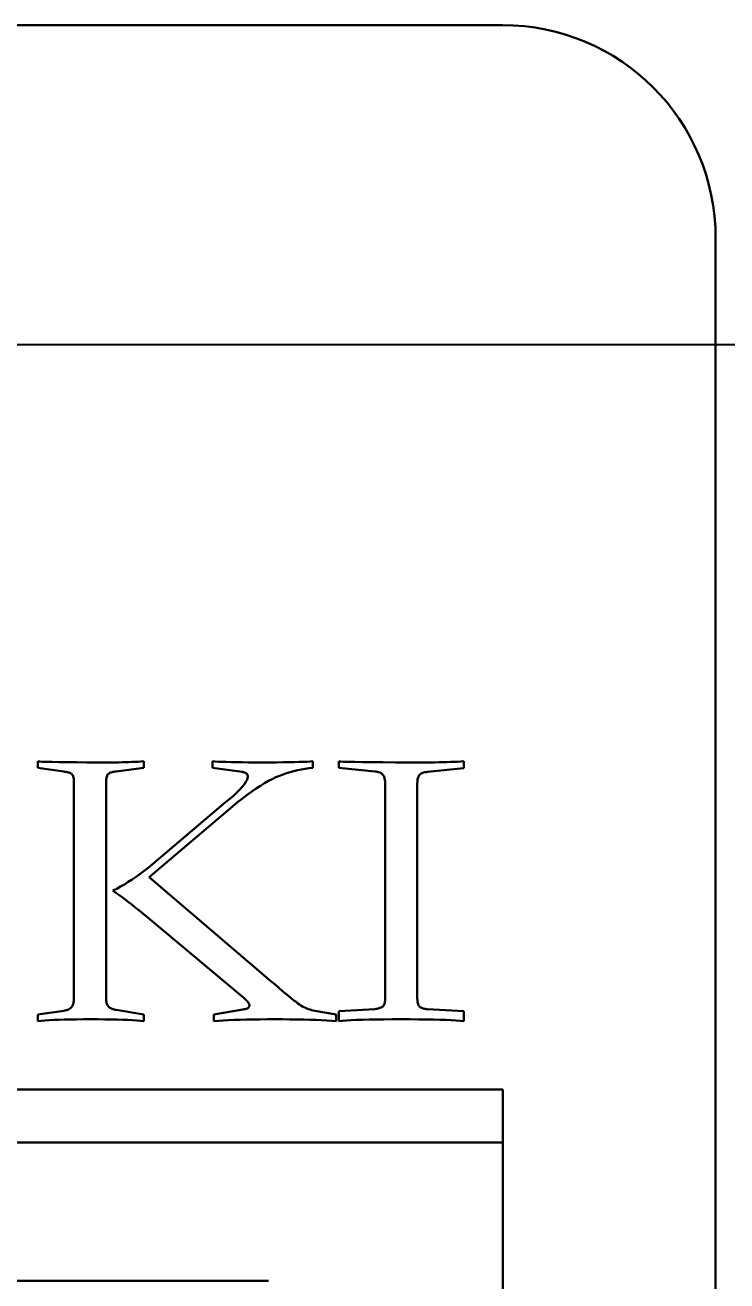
# Model space of a CAD drawing. Header units: millimetres. Extents: x -105 to 105, y -148 to 148.
# Drawn here: x 37.13 to 43.72, y 105.04 to 116.84 of the extents above; entities that cross this region are included whole.
import ezdxf

# ---------------------------------------------------------------- set-up
doc = ezdxf.new("R2010")
doc.units = ezdxf.units.MM
doc.header["$PDSIZE"] = -5
doc.linetypes.add('点画线', pattern=[18, 12, -2, 2, -2])
doc.layers.get('0').update_dxf_attribs({"lineweight": 18})
doc.styles.get("Standard").update_dxf_attribs({"font": 'txt.shx', "height": 3})
doc.dimstyles.get("Standard").update_dxf_attribs({"dimtxt": 0.18, "dimasz": 0.18, "dimexe": 0.18, "dimexo": 0.0625, "dimgap": 0.09, "dimtad": 0, "dimtih": 1, "dimtoh": 1, "dimdec": 4, "dimzin": 0, "dimdsep": 46, "dimtxsty": 'Standard', "dimcen": 0.09, "dimdle": 0.36, "dimadec": 0, "dimazin": 0, "dimtfac": 1, "dimtdec": 4, "dimtofl": 0, "dimtmove": 0, "dimatfit": 3, "dimfxl": 1, "dimtolj": 1, "dimarcsym": 0})

# ---------------------------------------------------------------- blocks, each defined once
blk = doc.blocks.new('*D9')
at = {"color": 0, "lineweight": -2, "transparency": 16777216}
for p, q in [((36.243, 113.838), (53.435, 113.838)), ((52.185, 111.338), (52.185, 87.338)), ((36.243, 84.838), (53.435, 84.838))]:
    blk.add_line(p, q, dxfattribs=at)
at = {"color": 0, "linetype": '点画线', "transparency": 16777216}
for points in [[(51.769, 111.338), (52.602, 111.338), (52.185, 113.838)], [(51.769, 87.338), (52.602, 87.338), (52.185, 84.838)]]:
    blk.add_solid(points, dxfattribs=at)
at = {"layer": 'Defpoints', "color": 0, "linetype": '点画线', "transparency": 16777216}
for p in [(35.618, 113.838), (35.618, 84.838), (52.185, 84.838)]:
    blk.add_point(p, dxfattribs=at)
at = {"color": 0, "linetype": '点画线', "transparency": 16777216, "insert": (50.06, 99.338), "char_height": 3, "attachment_point": 5, "rotation": 90}
blk.add_mtext('\\A1;29', dxfattribs=at)

msp = doc.modelspace()

# ---------------------------------------------------------------- linework, layer by layer
at = {"color": 7, "lineweight": 30, "ltscale": 0.375}
for p, q in [((41.618, 116.838), (26.618, 116.838)), ((41.618, 106.838), (26.618, 106.838)), ((41.618, 106.338), (26.618, 106.338))]:
    msp.add_line(p, q, dxfattribs=at)
at = {"color": 7, "lineweight": 30}
msp.add_line((43.618, 83.838), (43.618, 114.838), dxfattribs=at)
at = {"color": 7, "lineweight": 30, "ltscale": 0.000387292}
msp.add_line((37.252, 109.921), (37.267, 109.919), dxfattribs=at)
at = {"color": 7, "lineweight": 30, "ltscale": 0.001545}
for p, q in [((37.252, 109.859), (37.252, 109.921)), ((38.248, 109.921), (38.248, 109.859)), ((38.893, 109.859), (38.893, 109.921)), ((39.835, 109.921), (39.835, 109.859)), ((40.078, 109.859), (40.078, 109.921)), ((37.252, 107.48), (37.252, 107.542)), ((38.248, 107.542), (38.248, 107.48)), ((38.904, 107.48), (38.904, 107.542)), ((40.055, 107.542), (40.055, 107.48))]:
    msp.add_line(p, q, dxfattribs=at)
at = {"color": 7, "lineweight": 30, "ltscale": 0.006144}
for p, q in [((37.495, 109.825), (37.252, 109.859)), ((37.252, 107.542), (37.495, 107.577))]:
    msp.add_line(p, q, dxfattribs=at)
at = {"color": 7, "lineweight": 30, "ltscale": 0.000688244}
msp.add_line((37.267, 109.919), (37.294, 109.917), dxfattribs=at)
at = {"color": 7, "lineweight": 30, "ltscale": 0.000990454}
msp.add_line((37.294, 109.917), (37.334, 109.915), dxfattribs=at)
at = {"color": 7, "lineweight": 30, "ltscale": 0.001293}
msp.add_line((37.334, 109.915), (37.386, 109.914), dxfattribs=at)
at = {"color": 7, "lineweight": 30, "ltscale": 0.001596}
msp.add_line((37.386, 109.914), (37.45, 109.912), dxfattribs=at)
at = {"color": 7, "lineweight": 30, "ltscale": 0.001899}
msp.add_line((37.45, 109.912), (37.525, 109.911), dxfattribs=at)
at = {"color": 7, "lineweight": 30, "ltscale": 0.002202}
msp.add_line((37.525, 109.911), (37.614, 109.911), dxfattribs=at)
at = {"color": 7, "lineweight": 30, "ltscale": 0.002505}
msp.add_line((37.614, 109.911), (37.714, 109.91), dxfattribs=at)
at = {"color": 7, "lineweight": 30, "ltscale": 0.002808}
msp.add_line((37.714, 109.91), (37.826, 109.91), dxfattribs=at)
at = {"color": 7, "lineweight": 30, "ltscale": 0.003111}
msp.add_line((37.826, 109.91), (37.951, 109.909), dxfattribs=at)
at = {"color": 7, "lineweight": 30, "ltscale": 0.000804332}
msp.add_line((37.951, 109.909), (37.983, 109.91), dxfattribs=at)
at = {"color": 7, "lineweight": 30, "ltscale": 0.00079084}
msp.add_line((37.983, 109.91), (38.014, 109.91), dxfattribs=at)
at = {"color": 7, "lineweight": 30, "ltscale": 0.006526}
msp.add_line((38.248, 109.859), (37.989, 109.825), dxfattribs=at)
at = {"color": 7, "lineweight": 30, "ltscale": 0.000777189}
msp.add_line((38.014, 109.91), (38.045, 109.911), dxfattribs=at)
at = {"color": 7, "lineweight": 30, "ltscale": 0.000763769}
msp.add_line((38.045, 109.911), (38.076, 109.911), dxfattribs=at)
at = {"color": 7, "lineweight": 30, "ltscale": 0.000750799}
msp.add_line((38.076, 109.911), (38.106, 109.912), dxfattribs=at)
at = {"color": 7, "lineweight": 30, "ltscale": 0.000737124}
msp.add_line((38.106, 109.912), (38.135, 109.914), dxfattribs=at)
at = {"color": 7, "lineweight": 30, "ltscale": 0.000724462}
msp.add_line((38.135, 109.914), (38.164, 109.915), dxfattribs=at)
at = {"color": 7, "lineweight": 30, "ltscale": 0.000710628}
msp.add_line((38.164, 109.915), (38.193, 109.917), dxfattribs=at)
at = {"color": 7, "lineweight": 30, "ltscale": 0.000697946}
msp.add_line((38.193, 109.917), (38.221, 109.919), dxfattribs=at)
at = {"color": 7, "lineweight": 30, "ltscale": 0.000684657}
msp.add_line((38.221, 109.919), (38.248, 109.921), dxfattribs=at)
at = {"color": 7, "lineweight": 30, "ltscale": 0.000624217}
msp.add_line((38.893, 109.921), (38.918, 109.919), dxfattribs=at)
at = {"color": 7, "lineweight": 30, "ltscale": 0.007018}
msp.add_line((39.171, 109.821), (38.893, 109.859), dxfattribs=at)
at = {"color": 7, "lineweight": 30, "ltscale": 0.00074704}
for p, q in [((38.918, 109.919), (38.948, 109.917)), ((39.78, 109.917), (39.81, 109.919))]:
    msp.add_line(p, q, dxfattribs=at)
at = {"color": 7, "lineweight": 30, "ltscale": 0.000869847}
for p, q in [((38.948, 109.917), (38.982, 109.915)), ((39.746, 109.915), (39.78, 109.917))]:
    msp.add_line(p, q, dxfattribs=at)
at = {"color": 7, "lineweight": 30, "ltscale": 0.000993126}
msp.add_line((38.982, 109.915), (39.022, 109.914), dxfattribs=at)
at = {"color": 7, "lineweight": 30, "ltscale": 0.001117}
msp.add_line((39.022, 109.914), (39.067, 109.912), dxfattribs=at)
at = {"color": 7, "lineweight": 30, "ltscale": 0.00124}
for p, q in [((39.067, 109.912), (39.116, 109.911)), ((39.612, 109.911), (39.661, 109.912))]:
    msp.add_line(p, q, dxfattribs=at)
at = {"color": 7, "lineweight": 30, "ltscale": 0.001363}
for p, q in [((39.116, 109.911), (39.171, 109.911)), ((39.557, 109.911), (39.612, 109.911))]:
    msp.add_line(p, q, dxfattribs=at)
at = {"color": 7, "lineweight": 30, "ltscale": 0.001487}
for p, q in [((39.171, 109.911), (39.23, 109.91)), ((39.498, 109.91), (39.557, 109.911))]:
    msp.add_line(p, q, dxfattribs=at)
at = {"color": 7, "lineweight": 30, "ltscale": 0.00161}
msp.add_line((39.23, 109.91), (39.295, 109.91), dxfattribs=at)
at = {"color": 7, "lineweight": 30, "ltscale": 0.001734}
for p, q in [((39.295, 109.91), (39.364, 109.909)), ((39.364, 109.909), (39.433, 109.91))]:
    msp.add_line(p, q, dxfattribs=at)
at = {"color": 7, "lineweight": 30, "ltscale": 0.001611}
msp.add_line((39.433, 109.91), (39.498, 109.91), dxfattribs=at)
at = {"color": 7, "lineweight": 30, "ltscale": 0.001116}
for p, q in [((39.661, 109.912), (39.706, 109.914)), ((40.889, 109.909), (40.934, 109.91))]:
    msp.add_line(p, q, dxfattribs=at)
at = {"color": 7, "lineweight": 30, "ltscale": 0.000993317}
msp.add_line((39.706, 109.914), (39.746, 109.915), dxfattribs=at)
at = {"color": 7, "lineweight": 30, "ltscale": 0.000908138}
msp.add_line((39.835, 109.859), (39.799, 109.856), dxfattribs=at)
at = {"color": 7, "lineweight": 30, "ltscale": 0.000624027}
msp.add_line((39.81, 109.919), (39.835, 109.921), dxfattribs=at)
at = {"color": 7, "lineweight": 30, "ltscale": 0.00039768}
msp.add_line((40.078, 109.921), (40.094, 109.919), dxfattribs=at)
at = {"color": 7, "lineweight": 30, "ltscale": 0.00854}
for p, q in [((40.418, 109.825), (40.078, 109.859)), ((41.252, 109.855), (40.913, 109.821))]:
    msp.add_line(p, q, dxfattribs=at)
at = {"color": 7, "lineweight": 30, "ltscale": 0.000758459}
msp.add_line((40.094, 109.919), (40.124, 109.917), dxfattribs=at)
at = {"color": 7, "lineweight": 30, "ltscale": 0.001121}
for p, q in [((40.124, 109.917), (40.169, 109.915)), ((40.196, 107.488), (40.151, 107.486)), ((41.179, 107.486), (41.135, 107.488))]:
    msp.add_line(p, q, dxfattribs=at)
at = {"color": 7, "lineweight": 30, "ltscale": 0.001483}
msp.add_line((40.169, 109.915), (40.229, 109.914), dxfattribs=at)
at = {"color": 7, "lineweight": 30, "ltscale": 0.001846}
msp.add_line((40.229, 109.914), (40.302, 109.912), dxfattribs=at)
at = {"color": 7, "lineweight": 30, "ltscale": 0.002209}
msp.add_line((40.302, 109.912), (40.391, 109.911), dxfattribs=at)
at = {"color": 7, "lineweight": 30, "ltscale": 0.002572}
msp.add_line((40.391, 109.911), (40.494, 109.911), dxfattribs=at)
at = {"color": 7, "lineweight": 30, "ltscale": 0.002935}
msp.add_line((40.494, 109.911), (40.611, 109.91), dxfattribs=at)
at = {"color": 7, "lineweight": 30, "ltscale": 0.003298}
msp.add_line((40.611, 109.91), (40.743, 109.91), dxfattribs=at)
at = {"color": 7, "lineweight": 30, "ltscale": 0.003661}
msp.add_line((40.743, 109.91), (40.889, 109.909), dxfattribs=at)
at = {"color": 7, "lineweight": 30, "ltscale": 0.00107}
for p, q in [((40.934, 109.91), (40.977, 109.91)), ((38.066, 108.764), (38.102, 108.787))]:
    msp.add_line(p, q, dxfattribs=at)
at = {"color": 7, "lineweight": 30, "ltscale": 0.001023}
msp.add_line((40.977, 109.91), (41.018, 109.911), dxfattribs=at)
at = {"color": 7, "lineweight": 30, "ltscale": 0.000977145}
msp.add_line((41.018, 109.911), (41.057, 109.911), dxfattribs=at)
at = {"color": 7, "lineweight": 30, "ltscale": 0.000930957}
msp.add_line((41.057, 109.911), (41.094, 109.912), dxfattribs=at)
at = {"color": 7, "lineweight": 30, "ltscale": 0.000885208}
msp.add_line((41.094, 109.912), (41.129, 109.914), dxfattribs=at)
at = {"color": 7, "lineweight": 30, "ltscale": 0.000838576}
msp.add_line((41.129, 109.914), (41.163, 109.915), dxfattribs=at)
at = {"color": 7, "lineweight": 30, "ltscale": 0.000793083}
msp.add_line((41.163, 109.915), (41.195, 109.917), dxfattribs=at)
at = {"color": 7, "lineweight": 30, "ltscale": 0.000746659}
msp.add_line((41.195, 109.917), (41.224, 109.919), dxfattribs=at)
at = {"color": 7, "lineweight": 30, "ltscale": 0.000701198}
msp.add_line((41.224, 109.919), (41.252, 109.921), dxfattribs=at)
at = {"color": 7, "lineweight": 30, "ltscale": 0.001641}
msp.add_line((41.252, 109.921), (41.252, 109.855), dxfattribs=at)
at = {"color": 7, "lineweight": 30, "ltscale": 0.000300868}
msp.add_line((37.507, 109.823), (37.495, 109.825), dxfattribs=at)
at = {"color": 7, "lineweight": 30, "ltscale": 0.000279454}
msp.add_line((37.518, 109.821), (37.507, 109.823), dxfattribs=at)
at = {"color": 7, "lineweight": 30, "ltscale": 0.000259082}
msp.add_line((37.528, 109.819), (37.518, 109.821), dxfattribs=at)
at = {"color": 7, "lineweight": 30, "ltscale": 0.000238707}
msp.add_line((37.537, 109.816), (37.528, 109.819), dxfattribs=at)
at = {"color": 7, "lineweight": 30, "ltscale": 0.000218648}
msp.add_line((37.546, 109.814), (37.537, 109.816), dxfattribs=at)
at = {"color": 7, "lineweight": 30, "ltscale": 0.000199934}
msp.add_line((37.553, 109.811), (37.546, 109.814), dxfattribs=at)
at = {"color": 7, "lineweight": 30, "ltscale": 0.000181426}
msp.add_line((37.56, 109.808), (37.553, 109.811), dxfattribs=at)
at = {"color": 7, "lineweight": 30, "ltscale": 0.000164043}
msp.add_line((37.565, 109.805), (37.56, 109.808), dxfattribs=at)
at = {"color": 7, "lineweight": 30, "ltscale": 0.00014894}
msp.add_line((37.57, 109.801), (37.565, 109.805), dxfattribs=at)
at = {"color": 7, "lineweight": 30, "ltscale": 0.000135574}
msp.add_line((37.574, 109.797), (37.57, 109.801), dxfattribs=at)
at = {"color": 7, "lineweight": 30, "ltscale": 0.000136227}
msp.add_line((37.577, 109.793), (37.574, 109.797), dxfattribs=at)
at = {"color": 7, "lineweight": 30, "ltscale": 0.000150561}
msp.add_line((37.58, 109.788), (37.577, 109.793), dxfattribs=at)
at = {"color": 7, "lineweight": 30, "ltscale": 0.000168053}
msp.add_line((37.583, 109.782), (37.58, 109.788), dxfattribs=at)
at = {"color": 7, "lineweight": 30, "ltscale": 0.00018573}
msp.add_line((37.585, 109.775), (37.583, 109.782), dxfattribs=at)
at = {"color": 7, "lineweight": 30, "ltscale": 0.000207027}
msp.add_line((37.587, 109.767), (37.585, 109.775), dxfattribs=at)
at = {"color": 7, "lineweight": 30, "ltscale": 0.000226935}
msp.add_line((37.589, 109.758), (37.587, 109.767), dxfattribs=at)
at = {"color": 7, "lineweight": 30, "ltscale": 0.000249046}
msp.add_line((37.59, 109.748), (37.589, 109.758), dxfattribs=at)
at = {"color": 7, "lineweight": 30, "ltscale": 0.000270954}
msp.add_line((37.591, 109.737), (37.59, 109.748), dxfattribs=at)
at = {"color": 7, "lineweight": 30, "ltscale": 0.000274221}
msp.add_line((37.894, 109.748), (37.893, 109.737), dxfattribs=at)
at = {"color": 7, "lineweight": 30, "ltscale": 0.000252511}
msp.add_line((37.896, 109.758), (37.894, 109.748), dxfattribs=at)
at = {"color": 7, "lineweight": 30, "ltscale": 0.000232156}
msp.add_line((37.897, 109.767), (37.896, 109.758), dxfattribs=at)
at = {"color": 7, "lineweight": 30, "ltscale": 0.000212804}
for p, q in [((37.9, 109.775), (37.897, 109.767)), ((40.821, 107.65), (40.823, 107.642))]:
    msp.add_line(p, q, dxfattribs=at)
at = {"color": 7, "lineweight": 30, "ltscale": 0.000195004}
msp.add_line((37.902, 109.783), (37.9, 109.775), dxfattribs=at)
at = {"color": 7, "lineweight": 30, "ltscale": 0.000177162}
msp.add_line((37.905, 109.789), (37.902, 109.783), dxfattribs=at)
at = {"color": 7, "lineweight": 30, "ltscale": 0.000161268}
msp.add_line((37.908, 109.795), (37.905, 109.789), dxfattribs=at)
at = {"color": 7, "lineweight": 30, "ltscale": 0.000149068}
msp.add_line((37.912, 109.799), (37.908, 109.795), dxfattribs=at)
at = {"color": 7, "lineweight": 30, "ltscale": 0.000147303}
for p, q in [((37.916, 109.803), (37.912, 109.799)), ((40.835, 107.618), (40.84, 107.613))]:
    msp.add_line(p, q, dxfattribs=at)
at = {"color": 7, "lineweight": 30, "ltscale": 0.000156405}
for p, q in [((37.921, 109.807), (37.916, 109.803)), ((40.84, 107.613), (40.845, 107.61))]:
    msp.add_line(p, q, dxfattribs=at)
at = {"color": 7, "lineweight": 30, "ltscale": 0.000167334}
msp.add_line((37.927, 109.811), (37.921, 109.807), dxfattribs=at)
at = {"color": 7, "lineweight": 30, "ltscale": 0.000180907}
for p, q in [((37.934, 109.814), (37.927, 109.811)), ((40.474, 107.606), (40.48, 107.609))]:
    msp.add_line(p, q, dxfattribs=at)
at = {"color": 7, "lineweight": 30, "ltscale": 0.000195564}
msp.add_line((37.941, 109.816), (37.934, 109.814), dxfattribs=at)
at = {"color": 7, "lineweight": 30, "ltscale": 0.000210696}
msp.add_line((37.949, 109.819), (37.941, 109.816), dxfattribs=at)
at = {"color": 7, "lineweight": 30, "ltscale": 0.000227673}
for p, q in [((37.958, 109.821), (37.949, 109.819)), ((40.872, 107.598), (40.881, 107.596))]:
    msp.add_line(p, q, dxfattribs=at)
at = {"color": 7, "lineweight": 30, "ltscale": 0.000244772}
for p, q in [((37.968, 109.822), (37.958, 109.821)), ((40.881, 107.596), (40.891, 107.595))]:
    msp.add_line(p, q, dxfattribs=at)
at = {"color": 7, "lineweight": 30, "ltscale": 0.00026279}
msp.add_line((37.978, 109.824), (37.968, 109.822), dxfattribs=at)
at = {"color": 7, "lineweight": 30, "ltscale": 0.000280806}
for p, q in [((37.989, 109.825), (37.978, 109.824)), ((40.901, 107.593), (40.913, 107.592))]:
    msp.add_line(p, q, dxfattribs=at)
at = {"color": 7, "lineweight": 30, "ltscale": 0.000260458}
msp.add_line((39.181, 109.819), (39.171, 109.821), dxfattribs=at)
at = {"color": 7, "lineweight": 30, "ltscale": 0.000237599}
msp.add_line((39.19, 109.816), (39.181, 109.819), dxfattribs=at)
at = {"color": 7, "lineweight": 30, "ltscale": 0.000215137}
msp.add_line((39.198, 109.814), (39.19, 109.816), dxfattribs=at)
at = {"color": 7, "lineweight": 30, "ltscale": 0.000195518}
msp.add_line((39.206, 109.81), (39.198, 109.814), dxfattribs=at)
at = {"color": 7, "lineweight": 30, "ltscale": 0.000179227}
msp.add_line((39.211, 109.806), (39.206, 109.81), dxfattribs=at)
at = {"color": 7, "lineweight": 30, "ltscale": 0.000544045}
msp.add_line((39.206, 109.727), (39.217, 109.746), dxfattribs=at)
at = {"color": 7, "lineweight": 30, "ltscale": 0.000165488}
msp.add_line((39.216, 109.802), (39.211, 109.806), dxfattribs=at)
at = {"color": 7, "lineweight": 30, "ltscale": 0.000157967}
msp.add_line((39.22, 109.797), (39.216, 109.802), dxfattribs=at)
at = {"color": 7, "lineweight": 30, "ltscale": 0.000453607}
msp.add_line((39.217, 109.746), (39.223, 109.763), dxfattribs=at)
at = {"color": 7, "lineweight": 30, "ltscale": 0.000155857}
msp.add_line((39.223, 109.791), (39.22, 109.797), dxfattribs=at)
at = {"color": 7, "lineweight": 30, "ltscale": 0.000158592}
msp.add_line((39.224, 109.785), (39.223, 109.791), dxfattribs=at)
at = {"color": 7, "lineweight": 30, "ltscale": 0.000377423}
msp.add_line((39.223, 109.763), (39.225, 109.778), dxfattribs=at)
at = {"color": 7, "lineweight": 30, "ltscale": 0.000167616}
msp.add_line((39.225, 109.778), (39.224, 109.785), dxfattribs=at)
at = {"color": 7, "lineweight": 30, "ltscale": 0.000998669}
msp.add_line((39.454, 109.754), (39.418, 109.736), dxfattribs=at)
at = {"color": 7, "lineweight": 30, "ltscale": 0.000937711}
msp.add_line((39.488, 109.77), (39.454, 109.754), dxfattribs=at)
at = {"color": 7, "lineweight": 30, "ltscale": 0.000905855}
msp.add_line((39.521, 109.785), (39.488, 109.77), dxfattribs=at)
at = {"color": 7, "lineweight": 30, "ltscale": 0.000901734}
msp.add_line((39.555, 109.797), (39.521, 109.785), dxfattribs=at)
at = {"color": 7, "lineweight": 30, "ltscale": 0.000899129}
msp.add_line((39.589, 109.809), (39.555, 109.797), dxfattribs=at)
at = {"color": 7, "lineweight": 30, "ltscale": 0.000897522}
msp.add_line((39.623, 109.82), (39.589, 109.809), dxfattribs=at)
at = {"color": 7, "lineweight": 30, "ltscale": 0.000896734}
msp.add_line((39.657, 109.829), (39.623, 109.82), dxfattribs=at)
at = {"color": 7, "lineweight": 30, "ltscale": 0.000896948}
msp.add_line((39.692, 109.838), (39.657, 109.829), dxfattribs=at)
at = {"color": 7, "lineweight": 30, "ltscale": 0.000898724}
msp.add_line((39.728, 109.845), (39.692, 109.838), dxfattribs=at)
at = {"color": 7, "lineweight": 30, "ltscale": 0.000900375}
msp.add_line((39.763, 109.851), (39.728, 109.845), dxfattribs=at)
at = {"color": 7, "lineweight": 30, "ltscale": 0.000904144}
msp.add_line((39.799, 109.856), (39.763, 109.851), dxfattribs=at)
at = {"color": 7, "lineweight": 30, "ltscale": 0.000263466}
msp.add_line((40.429, 109.824), (40.418, 109.825), dxfattribs=at)
at = {"color": 7, "lineweight": 30, "ltscale": 0.000248192}
msp.add_line((40.439, 109.822), (40.429, 109.824), dxfattribs=at)
at = {"color": 7, "lineweight": 30, "ltscale": 0.000234592}
msp.add_line((40.448, 109.82), (40.439, 109.822), dxfattribs=at)
at = {"color": 7, "lineweight": 30, "ltscale": 0.000221206}
msp.add_line((40.456, 109.818), (40.448, 109.82), dxfattribs=at)
at = {"color": 7, "lineweight": 30, "ltscale": 0.000208958}
msp.add_line((40.464, 109.815), (40.456, 109.818), dxfattribs=at)
at = {"color": 7, "lineweight": 30, "ltscale": 0.000198331}
msp.add_line((40.471, 109.812), (40.464, 109.815), dxfattribs=at)
at = {"color": 7, "lineweight": 30, "ltscale": 0.000188863}
msp.add_line((40.478, 109.808), (40.471, 109.812), dxfattribs=at)
at = {"color": 7, "lineweight": 30, "ltscale": 0.000181616}
msp.add_line((40.484, 109.803), (40.478, 109.808), dxfattribs=at)
at = {"color": 7, "lineweight": 30, "ltscale": 0.000175854}
msp.add_line((40.489, 109.799), (40.484, 109.803), dxfattribs=at)
at = {"color": 7, "lineweight": 30, "ltscale": 0.00017297}
msp.add_line((40.494, 109.794), (40.489, 109.799), dxfattribs=at)
at = {"color": 7, "lineweight": 30, "ltscale": 0.000175882}
msp.add_line((40.498, 109.788), (40.494, 109.794), dxfattribs=at)
at = {"color": 7, "lineweight": 30, "ltscale": 0.000187966}
msp.add_line((40.501, 109.781), (40.498, 109.788), dxfattribs=at)
at = {"color": 7, "lineweight": 30, "ltscale": 0.000199634}
for p, q in [((40.504, 109.774), (40.501, 109.781)), ((37.578, 107.624), (37.581, 107.631))]:
    msp.add_line(p, q, dxfattribs=at)
at = {"color": 7, "lineweight": 30, "ltscale": 0.000214366}
msp.add_line((40.507, 109.766), (40.504, 109.774), dxfattribs=at)
at = {"color": 7, "lineweight": 30, "ltscale": 0.000229607}
msp.add_line((40.509, 109.757), (40.507, 109.766), dxfattribs=at)
at = {"color": 7, "lineweight": 30, "ltscale": 0.000245759}
for p, q in [((40.511, 109.747), (40.509, 109.757)), ((37.586, 107.648), (37.588, 107.658))]:
    msp.add_line(p, q, dxfattribs=at)
at = {"color": 7, "lineweight": 30, "ltscale": 0.000263563}
for p, q in [((40.513, 109.737), (40.511, 109.747)), ((37.588, 107.658), (37.59, 107.669))]:
    msp.add_line(p, q, dxfattribs=at)
at = {"color": 7, "lineweight": 30, "ltscale": 0.000268851}
msp.add_line((40.819, 109.749), (40.818, 109.738), dxfattribs=at)
at = {"color": 7, "lineweight": 30, "ltscale": 0.000248005}
msp.add_line((40.821, 109.759), (40.819, 109.749), dxfattribs=at)
at = {"color": 7, "lineweight": 30, "ltscale": 0.000228132}
msp.add_line((40.824, 109.768), (40.821, 109.759), dxfattribs=at)
at = {"color": 7, "lineweight": 30, "ltscale": 0.000208597}
msp.add_line((40.826, 109.776), (40.824, 109.768), dxfattribs=at)
at = {"color": 7, "lineweight": 30, "ltscale": 0.000191351}
msp.add_line((40.83, 109.782), (40.826, 109.776), dxfattribs=at)
at = {"color": 7, "lineweight": 30, "ltscale": 0.000175297}
msp.add_line((40.833, 109.789), (40.83, 109.782), dxfattribs=at)
at = {"color": 7, "lineweight": 30, "ltscale": 0.000162524}
msp.add_line((40.837, 109.794), (40.833, 109.789), dxfattribs=at)
at = {"color": 7, "lineweight": 30, "ltscale": 0.000159701}
msp.add_line((40.842, 109.798), (40.837, 109.794), dxfattribs=at)
at = {"color": 7, "lineweight": 30, "ltscale": 0.000165429}
msp.add_line((40.847, 109.802), (40.842, 109.798), dxfattribs=at)
at = {"color": 7, "lineweight": 30, "ltscale": 0.000173389}
msp.add_line((40.853, 109.806), (40.847, 109.802), dxfattribs=at)
at = {"color": 7, "lineweight": 30, "ltscale": 0.000182882}
msp.add_line((40.859, 109.809), (40.853, 109.806), dxfattribs=at)
at = {"color": 7, "lineweight": 30, "ltscale": 0.000194271}
msp.add_line((40.867, 109.812), (40.859, 109.809), dxfattribs=at)
at = {"color": 7, "lineweight": 30, "ltscale": 0.00020641}
msp.add_line((40.875, 109.814), (40.867, 109.812), dxfattribs=at)
at = {"color": 7, "lineweight": 30, "ltscale": 0.000219088}
msp.add_line((40.883, 109.817), (40.875, 109.814), dxfattribs=at)
at = {"color": 7, "lineweight": 30, "ltscale": 0.000233351}
msp.add_line((40.892, 109.818), (40.883, 109.817), dxfattribs=at)
at = {"color": 7, "lineweight": 30, "ltscale": 0.000248138}
msp.add_line((40.902, 109.82), (40.892, 109.818), dxfattribs=at)
at = {"color": 7, "lineweight": 30, "ltscale": 0.000263204}
msp.add_line((40.913, 109.821), (40.902, 109.82), dxfattribs=at)
at = {"color": 7, "lineweight": 30, "ltscale": 0.000294026}
msp.add_line((37.591, 109.725), (37.591, 109.737), dxfattribs=at)
at = {"color": 7, "lineweight": 30, "ltscale": 0.00031665}
msp.add_line((37.591, 109.713), (37.591, 109.725), dxfattribs=at)
at = {"color": 7, "lineweight": 30, "ltscale": 0.050202}
for p, q in [((37.591, 107.704), (37.591, 109.713)), ((37.893, 109.713), (37.893, 107.704))]:
    msp.add_line(p, q, dxfattribs=at)
at = {"color": 7, "lineweight": 30, "ltscale": 0.000294851}
for p, q in [((37.893, 109.737), (37.893, 109.725)), ((40.816, 107.692), (40.817, 107.68))]:
    msp.add_line(p, q, dxfattribs=at)
at = {"color": 7, "lineweight": 30, "ltscale": 0.000317419}
for p, q in [((37.893, 109.725), (37.893, 109.713)), ((40.816, 107.704), (40.816, 107.692))]:
    msp.add_line(p, q, dxfattribs=at)
at = {"color": 7, "lineweight": 30, "ltscale": 0.001075}
msp.add_line((39.092, 109.6), (39.123, 109.63), dxfattribs=at)
at = {"color": 7, "lineweight": 30, "ltscale": 0.000964879}
msp.add_line((39.123, 109.63), (39.15, 109.657), dxfattribs=at)
at = {"color": 7, "lineweight": 30, "ltscale": 0.000854803}
msp.add_line((39.15, 109.657), (39.173, 109.683), dxfattribs=at)
at = {"color": 7, "lineweight": 30, "ltscale": 0.000747678}
msp.add_line((39.173, 109.683), (39.192, 109.706), dxfattribs=at)
at = {"color": 7, "lineweight": 30, "ltscale": 0.000643763}
msp.add_line((39.192, 109.706), (39.206, 109.727), dxfattribs=at)
at = {"color": 7, "lineweight": 30, "ltscale": 0.001324}
msp.add_line((39.262, 109.637), (39.219, 109.605), dxfattribs=at)
at = {"color": 7, "lineweight": 30, "ltscale": 0.001257}
msp.add_line((39.303, 109.665), (39.262, 109.637), dxfattribs=at)
at = {"color": 7, "lineweight": 30, "ltscale": 0.001191}
msp.add_line((39.343, 109.691), (39.303, 109.665), dxfattribs=at)
at = {"color": 7, "lineweight": 30, "ltscale": 0.001126}
msp.add_line((39.381, 109.715), (39.343, 109.691), dxfattribs=at)
at = {"color": 7, "lineweight": 30, "ltscale": 0.001061}
msp.add_line((39.418, 109.736), (39.381, 109.715), dxfattribs=at)
at = {"color": 7, "lineweight": 30, "ltscale": 0.000281233}
msp.add_line((40.514, 109.726), (40.513, 109.737), dxfattribs=at)
at = {"color": 7, "lineweight": 30, "ltscale": 0.000299501}
msp.add_line((40.515, 109.714), (40.514, 109.726), dxfattribs=at)
at = {"color": 7, "lineweight": 30, "ltscale": 0.000318953}
msp.add_line((40.515, 109.701), (40.515, 109.714), dxfattribs=at)
at = {"color": 7, "lineweight": 30, "ltscale": 0.049912}
for p, q in [((40.515, 107.704), (40.515, 109.701)), ((40.816, 109.701), (40.816, 107.704))]:
    msp.add_line(p, q, dxfattribs=at)
at = {"color": 7, "lineweight": 30, "ltscale": 0.000313206}
msp.add_line((40.817, 109.727), (40.816, 109.714), dxfattribs=at)
at = {"color": 7, "lineweight": 30, "ltscale": 0.000336499}
msp.add_line((40.816, 109.714), (40.816, 109.701), dxfattribs=at)
at = {"color": 7, "lineweight": 30, "ltscale": 0.000290367}
msp.add_line((40.818, 109.738), (40.817, 109.727), dxfattribs=at)
at = {"color": 7, "lineweight": 30, "ltscale": 0.022609}
msp.add_line((38.325, 108.952), (39.016, 109.535), dxfattribs=at)
at = {"color": 7, "lineweight": 30, "ltscale": 0.001301}
msp.add_line((39.016, 109.535), (39.056, 109.569), dxfattribs=at)
at = {"color": 7, "lineweight": 30, "ltscale": 0.001188}
msp.add_line((39.056, 109.569), (39.092, 109.6), dxfattribs=at)
at = {"color": 7, "lineweight": 30, "ltscale": 0.001528}
msp.add_line((39.129, 109.535), (39.082, 109.496), dxfattribs=at)
at = {"color": 7, "lineweight": 30, "ltscale": 0.001459}
msp.add_line((39.175, 109.572), (39.129, 109.535), dxfattribs=at)
at = {"color": 7, "lineweight": 30, "ltscale": 0.001391}
msp.add_line((39.219, 109.605), (39.175, 109.572), dxfattribs=at)
at = {"color": 7, "lineweight": 30, "ltscale": 0.025687}
msp.add_line((39.082, 109.496), (38.298, 108.832), dxfattribs=at)
at = {"color": 7, "lineweight": 30, "ltscale": 0.001194}
msp.add_line((38.25, 108.891), (38.287, 108.921), dxfattribs=at)
at = {"color": 7, "lineweight": 30, "ltscale": 0.00122}
msp.add_line((38.287, 108.921), (38.325, 108.952), dxfattribs=at)
at = {"color": 7, "lineweight": 30, "ltscale": 0.001094}
msp.add_line((38.102, 108.787), (38.139, 108.811), dxfattribs=at)
at = {"color": 7, "lineweight": 30, "ltscale": 0.001118}
msp.add_line((38.139, 108.811), (38.176, 108.836), dxfattribs=at)
at = {"color": 7, "lineweight": 30, "ltscale": 0.001143}
msp.add_line((38.176, 108.836), (38.213, 108.863), dxfattribs=at)
at = {"color": 7, "lineweight": 30, "ltscale": 0.001168}
msp.add_line((38.213, 108.863), (38.25, 108.891), dxfattribs=at)
at = {"color": 7, "lineweight": 30, "ltscale": 0.037593}
msp.add_line((38.298, 108.832), (39.441, 107.855), dxfattribs=at)
at = {"color": 7, "lineweight": 30, "ltscale": 0.001004}
msp.add_line((37.958, 108.705), (37.994, 108.723), dxfattribs=at)
at = {"color": 7, "lineweight": 30, "ltscale": 0.000835819}
msp.add_line((37.986, 108.686), (37.958, 108.705), dxfattribs=at)
at = {"color": 7, "lineweight": 30, "ltscale": 0.00086894}
msp.add_line((38.014, 108.665), (37.986, 108.686), dxfattribs=at)
at = {"color": 7, "lineweight": 30, "ltscale": 0.001025}
msp.add_line((37.994, 108.723), (38.03, 108.743), dxfattribs=at)
at = {"color": 7, "lineweight": 30, "ltscale": 0.001047}
msp.add_line((38.03, 108.743), (38.066, 108.764), dxfattribs=at)
at = {"color": 7, "lineweight": 30, "ltscale": 0.000901728}
msp.add_line((38.043, 108.644), (38.014, 108.665), dxfattribs=at)
at = {"color": 7, "lineweight": 30, "ltscale": 0.000934762}
msp.add_line((38.073, 108.622), (38.043, 108.644), dxfattribs=at)
at = {"color": 7, "lineweight": 30, "ltscale": 0.000968337}
msp.add_line((38.104, 108.598), (38.073, 108.622), dxfattribs=at)
at = {"color": 7, "lineweight": 30, "ltscale": 0.001001}
msp.add_line((38.136, 108.574), (38.104, 108.598), dxfattribs=at)
at = {"color": 7, "lineweight": 30, "ltscale": 0.001035}
msp.add_line((38.168, 108.548), (38.136, 108.574), dxfattribs=at)
at = {"color": 7, "lineweight": 30, "ltscale": 0.001068}
msp.add_line((38.202, 108.522), (38.168, 108.548), dxfattribs=at)
at = {"color": 7, "lineweight": 30, "ltscale": 0.001102}
msp.add_line((38.236, 108.494), (38.202, 108.522), dxfattribs=at)
at = {"color": 7, "lineweight": 30, "ltscale": 0.001135}
msp.add_line((38.271, 108.465), (38.236, 108.494), dxfattribs=at)
at = {"color": 7, "lineweight": 30, "ltscale": 0.029333}
msp.add_line((39.171, 107.712), (38.271, 108.465), dxfattribs=at)
at = {"color": 7, "lineweight": 30, "ltscale": 0.001282}
msp.add_line((39.441, 107.855), (39.48, 107.822), dxfattribs=at)
at = {"color": 7, "lineweight": 30, "ltscale": 0.00119}
msp.add_line((39.48, 107.822), (39.516, 107.791), dxfattribs=at)
at = {"color": 7, "lineweight": 30, "ltscale": 0.001098}
msp.add_line((39.516, 107.791), (39.55, 107.762), dxfattribs=at)
at = {"color": 7, "lineweight": 30, "ltscale": 0.001005}
msp.add_line((39.55, 107.762), (39.581, 107.736), dxfattribs=at)
at = {"color": 7, "lineweight": 30, "ltscale": 0.000914282}
msp.add_line((39.581, 107.736), (39.609, 107.713), dxfattribs=at)
at = {"color": 7, "lineweight": 30, "ltscale": 0.000176508}
msp.add_line((37.57, 107.612), (37.574, 107.618), dxfattribs=at)
at = {"color": 7, "lineweight": 30, "ltscale": 0.000187297}
msp.add_line((37.574, 107.618), (37.578, 107.624), dxfattribs=at)
at = {"color": 7, "lineweight": 30, "ltscale": 0.000214427}
msp.add_line((37.581, 107.631), (37.584, 107.64), dxfattribs=at)
at = {"color": 7, "lineweight": 30, "ltscale": 0.000229559}
msp.add_line((37.584, 107.64), (37.586, 107.648), dxfattribs=at)
at = {"color": 7, "lineweight": 30, "ltscale": 0.000281251}
msp.add_line((37.59, 107.669), (37.591, 107.68), dxfattribs=at)
at = {"color": 7, "lineweight": 30, "ltscale": 0.00031895}
msp.add_line((37.591, 107.692), (37.591, 107.704), dxfattribs=at)
at = {"color": 7, "lineweight": 30, "ltscale": 0.000299511}
msp.add_line((37.591, 107.68), (37.591, 107.692), dxfattribs=at)
at = {"color": 7, "lineweight": 30, "ltscale": 0.000299883}
msp.add_line((37.893, 107.704), (37.893, 107.692), dxfattribs=at)
at = {"color": 7, "lineweight": 30, "ltscale": 0.00028198}
msp.add_line((37.893, 107.692), (37.894, 107.681), dxfattribs=at)
at = {"color": 7, "lineweight": 30, "ltscale": 0.000264546}
msp.add_line((37.894, 107.681), (37.895, 107.671), dxfattribs=at)
at = {"color": 7, "lineweight": 30, "ltscale": 0.000247683}
msp.add_line((37.895, 107.671), (37.896, 107.661), dxfattribs=at)
at = {"color": 7, "lineweight": 30, "ltscale": 0.000230888}
msp.add_line((37.896, 107.661), (37.898, 107.652), dxfattribs=at)
at = {"color": 7, "lineweight": 30, "ltscale": 0.000216305}
msp.add_line((37.898, 107.652), (37.9, 107.643), dxfattribs=at)
at = {"color": 7, "lineweight": 30, "ltscale": 0.000202065}
msp.add_line((37.9, 107.643), (37.903, 107.636), dxfattribs=at)
at = {"color": 7, "lineweight": 30, "ltscale": 0.000188581}
msp.add_line((37.903, 107.636), (37.906, 107.629), dxfattribs=at)
at = {"color": 7, "lineweight": 30, "ltscale": 0.00017792}
msp.add_line((37.906, 107.629), (37.91, 107.623), dxfattribs=at)
at = {"color": 7, "lineweight": 30, "ltscale": 0.000168076}
msp.add_line((37.91, 107.623), (37.914, 107.618), dxfattribs=at)
at = {"color": 7, "lineweight": 30, "ltscale": 0.000166639}
msp.add_line((37.914, 107.618), (37.918, 107.613), dxfattribs=at)
at = {"color": 7, "lineweight": 30, "ltscale": 0.000434243}
msp.add_line((39.184, 107.701), (39.171, 107.712), dxfattribs=at)
at = {"color": 7, "lineweight": 30, "ltscale": 0.000397869}
msp.add_line((39.196, 107.69), (39.184, 107.701), dxfattribs=at)
at = {"color": 7, "lineweight": 30, "ltscale": 0.000361784}
msp.add_line((39.206, 107.68), (39.196, 107.69), dxfattribs=at)
at = {"color": 7, "lineweight": 30, "ltscale": 0.000326461}
msp.add_line((39.215, 107.671), (39.206, 107.68), dxfattribs=at)
at = {"color": 7, "lineweight": 30, "ltscale": 0.000291339}
msp.add_line((39.223, 107.662), (39.215, 107.671), dxfattribs=at)
at = {"color": 7, "lineweight": 30, "ltscale": 0.000258034}
msp.add_line((39.229, 107.654), (39.223, 107.662), dxfattribs=at)
at = {"color": 7, "lineweight": 30, "ltscale": 0.00022486}
msp.add_line((39.234, 107.646), (39.229, 107.654), dxfattribs=at)
at = {"color": 7, "lineweight": 30, "ltscale": 0.0001938}
msp.add_line((39.238, 107.639), (39.234, 107.646), dxfattribs=at)
at = {"color": 7, "lineweight": 30, "ltscale": 0.000167016}
msp.add_line((39.24, 107.633), (39.238, 107.639), dxfattribs=at)
at = {"color": 7, "lineweight": 30, "ltscale": 0.00014494}
msp.add_line((39.238, 107.616), (39.24, 107.621), dxfattribs=at)
at = {"color": 7, "lineweight": 30, "ltscale": 0.000143722}
msp.add_line((39.24, 107.627), (39.24, 107.633), dxfattribs=at)
at = {"color": 7, "lineweight": 30, "ltscale": 0.000149573}
msp.add_line((39.24, 107.621), (39.24, 107.627), dxfattribs=at)
at = {"color": 7, "lineweight": 30, "ltscale": 0.000821541}
msp.add_line((39.609, 107.713), (39.634, 107.692), dxfattribs=at)
at = {"color": 7, "lineweight": 30, "ltscale": 0.000729832}
msp.add_line((39.634, 107.692), (39.657, 107.674), dxfattribs=at)
at = {"color": 7, "lineweight": 30, "ltscale": 0.000638513}
msp.add_line((39.657, 107.674), (39.677, 107.659), dxfattribs=at)
at = {"color": 7, "lineweight": 30, "ltscale": 0.000546723}
msp.add_line((39.677, 107.659), (39.695, 107.645), dxfattribs=at)
at = {"color": 7, "lineweight": 30, "ltscale": 0.000455026}
msp.add_line((39.695, 107.645), (39.71, 107.635), dxfattribs=at)
at = {"color": 7, "lineweight": 30, "ltscale": 0.000406871}
msp.add_line((39.71, 107.635), (39.723, 107.626), dxfattribs=at)
at = {"color": 7, "lineweight": 30, "ltscale": 0.000401853}
msp.add_line((39.723, 107.626), (39.737, 107.618), dxfattribs=at)
at = {"color": 7, "lineweight": 30, "ltscale": 0.000397506}
msp.add_line((39.737, 107.618), (39.751, 107.61), dxfattribs=at)
at = {"color": 7, "lineweight": 30, "ltscale": 0.00014175}
msp.add_line((40.491, 107.616), (40.495, 107.619), dxfattribs=at)
at = {"color": 7, "lineweight": 30, "ltscale": 0.000141841}
msp.add_line((40.495, 107.619), (40.499, 107.624), dxfattribs=at)
at = {"color": 7, "lineweight": 30, "ltscale": 0.000154747}
msp.add_line((40.499, 107.624), (40.502, 107.629), dxfattribs=at)
at = {"color": 7, "lineweight": 30, "ltscale": 0.000170306}
msp.add_line((40.502, 107.629), (40.505, 107.635), dxfattribs=at)
at = {"color": 7, "lineweight": 30, "ltscale": 0.000188579}
msp.add_line((40.505, 107.635), (40.508, 107.642), dxfattribs=at)
at = {"color": 7, "lineweight": 30, "ltscale": 0.000207541}
msp.add_line((40.508, 107.642), (40.51, 107.65), dxfattribs=at)
at = {"color": 7, "lineweight": 30, "ltscale": 0.000228481}
msp.add_line((40.51, 107.65), (40.512, 107.659), dxfattribs=at)
at = {"color": 7, "lineweight": 30, "ltscale": 0.000249487}
msp.add_line((40.512, 107.659), (40.513, 107.669), dxfattribs=at)
at = {"color": 7, "lineweight": 30, "ltscale": 0.000271148}
msp.add_line((40.513, 107.669), (40.514, 107.68), dxfattribs=at)
at = {"color": 7, "lineweight": 30, "ltscale": 0.000294089}
msp.add_line((40.514, 107.68), (40.515, 107.692), dxfattribs=at)
at = {"color": 7, "lineweight": 30, "ltscale": 0.000316656}
msp.add_line((40.515, 107.692), (40.515, 107.704), dxfattribs=at)
at = {"color": 7, "lineweight": 30, "ltscale": 0.000274188}
msp.add_line((40.817, 107.68), (40.818, 107.669), dxfattribs=at)
at = {"color": 7, "lineweight": 30, "ltscale": 0.000252537}
msp.add_line((40.818, 107.669), (40.819, 107.659), dxfattribs=at)
at = {"color": 7, "lineweight": 30, "ltscale": 0.000232941}
msp.add_line((40.819, 107.659), (40.821, 107.65), dxfattribs=at)
at = {"color": 7, "lineweight": 30, "ltscale": 0.000194159}
msp.add_line((40.823, 107.642), (40.825, 107.634), dxfattribs=at)
at = {"color": 7, "lineweight": 30, "ltscale": 0.000177318}
msp.add_line((40.825, 107.634), (40.828, 107.628), dxfattribs=at)
at = {"color": 7, "lineweight": 30, "ltscale": 0.000161925}
msp.add_line((40.828, 107.628), (40.832, 107.622), dxfattribs=at)
at = {"color": 7, "lineweight": 30, "ltscale": 0.000148468}
msp.add_line((40.832, 107.622), (40.835, 107.618), dxfattribs=at)
at = {"color": 7, "lineweight": 30, "ltscale": 0.000265841}
msp.add_line((37.495, 107.577), (37.505, 107.579), dxfattribs=at)
at = {"color": 7, "lineweight": 30, "ltscale": 0.000251244}
msp.add_line((37.505, 107.579), (37.515, 107.581), dxfattribs=at)
at = {"color": 7, "lineweight": 30, "ltscale": 0.000237848}
msp.add_line((37.515, 107.581), (37.524, 107.583), dxfattribs=at)
at = {"color": 7, "lineweight": 30, "ltscale": 0.000224797}
msp.add_line((37.524, 107.583), (37.533, 107.586), dxfattribs=at)
at = {"color": 7, "lineweight": 30, "ltscale": 0.000213037}
msp.add_line((37.533, 107.586), (37.541, 107.59), dxfattribs=at)
at = {"color": 7, "lineweight": 30, "ltscale": 0.000201823}
msp.add_line((37.541, 107.59), (37.548, 107.593), dxfattribs=at)
at = {"color": 7, "lineweight": 30, "ltscale": 0.000192556}
msp.add_line((37.548, 107.593), (37.555, 107.597), dxfattribs=at)
at = {"color": 7, "lineweight": 30, "ltscale": 0.000184633}
msp.add_line((37.555, 107.597), (37.56, 107.602), dxfattribs=at)
at = {"color": 7, "lineweight": 30, "ltscale": 0.000177908}
msp.add_line((37.56, 107.602), (37.566, 107.607), dxfattribs=at)
at = {"color": 7, "lineweight": 30, "ltscale": 0.000173543}
msp.add_line((37.566, 107.607), (37.57, 107.612), dxfattribs=at)
at = {"color": 7, "lineweight": 30, "ltscale": 0.000172974}
msp.add_line((37.918, 107.613), (37.924, 107.608), dxfattribs=at)
at = {"color": 7, "lineweight": 30, "ltscale": 0.000179977}
msp.add_line((37.924, 107.608), (37.93, 107.604), dxfattribs=at)
at = {"color": 7, "lineweight": 30, "ltscale": 0.000189028}
msp.add_line((37.93, 107.604), (37.936, 107.6), dxfattribs=at)
at = {"color": 7, "lineweight": 30, "ltscale": 0.00019996}
msp.add_line((37.936, 107.6), (37.943, 107.597), dxfattribs=at)
at = {"color": 7, "lineweight": 30, "ltscale": 0.000211029}
msp.add_line((37.943, 107.597), (37.951, 107.594), dxfattribs=at)
at = {"color": 7, "lineweight": 30, "ltscale": 0.000223896}
msp.add_line((37.951, 107.594), (37.96, 107.591), dxfattribs=at)
at = {"color": 7, "lineweight": 30, "ltscale": 0.000237054}
msp.add_line((37.96, 107.591), (37.969, 107.588), dxfattribs=at)
at = {"color": 7, "lineweight": 30, "ltscale": 0.000251271}
msp.add_line((37.969, 107.588), (37.979, 107.586), dxfattribs=at)
at = {"color": 7, "lineweight": 30, "ltscale": 0.000265341}
msp.add_line((37.979, 107.586), (37.989, 107.585), dxfattribs=at)
at = {"color": 7, "lineweight": 30, "ltscale": 0.006555}
msp.add_line((37.989, 107.585), (38.248, 107.542), dxfattribs=at)
at = {"color": 7, "lineweight": 30, "ltscale": 0.006952}
msp.add_line((38.904, 107.542), (39.179, 107.589), dxfattribs=at)
at = {"color": 7, "lineweight": 30, "ltscale": 0.000296972}
msp.add_line((39.179, 107.589), (39.19, 107.59), dxfattribs=at)
at = {"color": 7, "lineweight": 30, "ltscale": 0.000268482}
msp.add_line((39.19, 107.59), (39.201, 107.593), dxfattribs=at)
at = {"color": 7, "lineweight": 30, "ltscale": 0.000241303}
msp.add_line((39.201, 107.593), (39.21, 107.595), dxfattribs=at)
at = {"color": 7, "lineweight": 30, "ltscale": 0.00021567}
msp.add_line((39.21, 107.595), (39.218, 107.598), dxfattribs=at)
at = {"color": 7, "lineweight": 30, "ltscale": 0.000192508}
msp.add_line((39.218, 107.598), (39.225, 107.602), dxfattribs=at)
at = {"color": 7, "lineweight": 30, "ltscale": 0.000173191}
msp.add_line((39.225, 107.602), (39.231, 107.606), dxfattribs=at)
at = {"color": 7, "lineweight": 30, "ltscale": 0.000156771}
msp.add_line((39.231, 107.606), (39.235, 107.611), dxfattribs=at)
at = {"color": 7, "lineweight": 30, "ltscale": 0.000147047}
msp.add_line((39.235, 107.611), (39.238, 107.616), dxfattribs=at)
at = {"color": 7, "lineweight": 30, "ltscale": 0.000393784}
msp.add_line((39.751, 107.61), (39.765, 107.603), dxfattribs=at)
at = {"color": 7, "lineweight": 30, "ltscale": 0.000390873}
msp.add_line((39.765, 107.603), (39.78, 107.597), dxfattribs=at)
at = {"color": 7, "lineweight": 30, "ltscale": 0.000388971}
msp.add_line((39.78, 107.597), (39.794, 107.592), dxfattribs=at)
at = {"color": 7, "lineweight": 30, "ltscale": 0.00038797}
msp.add_line((39.794, 107.592), (39.809, 107.587), dxfattribs=at)
at = {"color": 7, "lineweight": 30, "ltscale": 0.000387735}
msp.add_line((39.809, 107.587), (39.824, 107.583), dxfattribs=at)
at = {"color": 7, "lineweight": 30, "ltscale": 0.000387985}
msp.add_line((39.824, 107.583), (39.839, 107.58), dxfattribs=at)
at = {"color": 7, "lineweight": 30, "ltscale": 0.000389456}
msp.add_line((39.839, 107.58), (39.854, 107.577), dxfattribs=at)
at = {"color": 7, "lineweight": 30, "ltscale": 0.005095}
msp.add_line((39.854, 107.577), (40.055, 107.542), dxfattribs=at)
at = {"color": 7, "lineweight": 30, "ltscale": 0.008509}
for p, q in [((40.078, 107.573), (40.418, 107.592)), ((40.913, 107.592), (41.252, 107.573))]:
    msp.add_line(p, q, dxfattribs=at)
at = {"color": 7, "lineweight": 30, "ltscale": 0.002317}
for p, q in [((40.078, 107.48), (40.078, 107.573)), ((41.252, 107.573), (41.252, 107.48))]:
    msp.add_line(p, q, dxfattribs=at)
at = {"color": 7, "lineweight": 30, "ltscale": 0.000283202}
msp.add_line((40.418, 107.592), (40.429, 107.594), dxfattribs=at)
at = {"color": 7, "lineweight": 30, "ltscale": 0.000264803}
msp.add_line((40.429, 107.594), (40.44, 107.596), dxfattribs=at)
at = {"color": 7, "lineweight": 30, "ltscale": 0.000247306}
msp.add_line((40.44, 107.596), (40.45, 107.598), dxfattribs=at)
at = {"color": 7, "lineweight": 30, "ltscale": 0.000229472}
msp.add_line((40.45, 107.598), (40.458, 107.6), dxfattribs=at)
at = {"color": 7, "lineweight": 30, "ltscale": 0.00021287}
msp.add_line((40.458, 107.6), (40.467, 107.603), dxfattribs=at)
at = {"color": 7, "lineweight": 30, "ltscale": 0.000196454}
msp.add_line((40.467, 107.603), (40.474, 107.606), dxfattribs=at)
at = {"color": 7, "lineweight": 30, "ltscale": 0.000166574}
msp.add_line((40.48, 107.609), (40.486, 107.612), dxfattribs=at)
at = {"color": 7, "lineweight": 30, "ltscale": 0.000153287}
msp.add_line((40.486, 107.612), (40.491, 107.616), dxfattribs=at)
at = {"color": 7, "lineweight": 30, "ltscale": 0.000167718}
msp.add_line((40.845, 107.61), (40.85, 107.606), dxfattribs=at)
at = {"color": 7, "lineweight": 30, "ltscale": 0.000180586}
msp.add_line((40.85, 107.606), (40.857, 107.603), dxfattribs=at)
at = {"color": 7, "lineweight": 30, "ltscale": 0.000195205}
msp.add_line((40.857, 107.603), (40.864, 107.601), dxfattribs=at)
at = {"color": 7, "lineweight": 30, "ltscale": 0.000211274}
msp.add_line((40.864, 107.601), (40.872, 107.598), dxfattribs=at)
at = {"color": 7, "lineweight": 30, "ltscale": 0.000262696}
msp.add_line((40.891, 107.595), (40.901, 107.593), dxfattribs=at)
at = {"color": 7, "lineweight": 30, "ltscale": 0.000788284}
for p, q in [((37.283, 107.483), (37.252, 107.48)), ((38.248, 107.48), (38.217, 107.483))]:
    msp.add_line(p, q, dxfattribs=at)
at = {"color": 7, "lineweight": 30, "ltscale": 0.000889968}
msp.add_line((37.319, 107.486), (37.283, 107.483), dxfattribs=at)
at = {"color": 7, "lineweight": 30, "ltscale": 0.000991186}
for p, q in [((37.358, 107.488), (37.319, 107.486)), ((38.181, 107.486), (38.141, 107.488))]:
    msp.add_line(p, q, dxfattribs=at)
at = {"color": 7, "lineweight": 30, "ltscale": 0.001093}
for p, q in [((37.402, 107.49), (37.358, 107.488)), ((38.141, 107.488), (38.098, 107.49))]:
    msp.add_line(p, q, dxfattribs=at)
at = {"color": 7, "lineweight": 30, "ltscale": 0.001195}
for p, q in [((37.45, 107.492), (37.402, 107.49)), ((38.098, 107.49), (38.05, 107.492))]:
    msp.add_line(p, q, dxfattribs=at)
at = {"color": 7, "lineweight": 30, "ltscale": 0.001297}
for p, q in [((37.501, 107.493), (37.45, 107.492)), ((38.05, 107.492), (37.998, 107.493))]:
    msp.add_line(p, q, dxfattribs=at)
at = {"color": 7, "lineweight": 30, "ltscale": 0.001399}
for p, q in [((37.557, 107.495), (37.501, 107.493)), ((37.998, 107.493), (37.942, 107.495)), ((40.302, 107.492), (40.246, 107.49)), ((41.084, 107.49), (41.028, 107.492))]:
    msp.add_line(p, q, dxfattribs=at)
at = {"color": 7, "lineweight": 30, "ltscale": 0.001501}
for p, q in [((37.617, 107.495), (37.557, 107.495)), ((37.942, 107.495), (37.882, 107.495))]:
    msp.add_line(p, q, dxfattribs=at)
at = {"color": 7, "lineweight": 30, "ltscale": 0.001604}
for p, q in [((37.682, 107.496), (37.617, 107.495)), ((37.882, 107.495), (37.818, 107.496))]:
    msp.add_line(p, q, dxfattribs=at)
at = {"color": 7, "lineweight": 30, "ltscale": 0.001706}
for p, q in [((37.75, 107.496), (37.682, 107.496)), ((37.818, 107.496), (37.75, 107.496))]:
    msp.add_line(p, q, dxfattribs=at)
at = {"color": 7, "lineweight": 30, "ltscale": 0.000889588}
msp.add_line((38.217, 107.483), (38.181, 107.486), dxfattribs=at)
at = {"color": 7, "lineweight": 30, "ltscale": 0.001085}
for p, q in [((38.948, 107.483), (38.904, 107.48)), ((40.055, 107.48), (40.012, 107.483))]:
    msp.add_line(p, q, dxfattribs=at)
at = {"color": 7, "lineweight": 30, "ltscale": 0.001163}
for p, q in [((38.994, 107.486), (38.948, 107.483)), ((40.012, 107.483), (39.965, 107.486))]:
    msp.add_line(p, q, dxfattribs=at)
at = {"color": 7, "lineweight": 30, "ltscale": 0.001242}
for p, q in [((39.044, 107.488), (38.994, 107.486)), ((39.965, 107.486), (39.916, 107.488))]:
    msp.add_line(p, q, dxfattribs=at)
at = {"color": 7, "lineweight": 30, "ltscale": 0.001321}
for p, q in [((39.097, 107.49), (39.044, 107.488)), ((39.916, 107.488), (39.863, 107.49))]:
    msp.add_line(p, q, dxfattribs=at)
at = {"color": 7, "lineweight": 30, "ltscale": 0.0014}
for p, q in [((39.153, 107.492), (39.097, 107.49)), ((39.863, 107.49), (39.807, 107.492))]:
    msp.add_line(p, q, dxfattribs=at)
at = {"color": 7, "lineweight": 30, "ltscale": 0.001478}
msp.add_line((39.212, 107.493), (39.153, 107.492), dxfattribs=at)
at = {"color": 7, "lineweight": 30, "ltscale": 0.001558}
msp.add_line((39.274, 107.495), (39.212, 107.493), dxfattribs=at)
at = {"color": 7, "lineweight": 30, "ltscale": 0.001636}
for p, q in [((39.339, 107.495), (39.274, 107.495)), ((39.686, 107.495), (39.62, 107.495))]:
    msp.add_line(p, q, dxfattribs=at)
at = {"color": 7, "lineweight": 30, "ltscale": 0.001716}
for p, q in [((39.408, 107.496), (39.339, 107.495)), ((39.62, 107.495), (39.552, 107.496))]:
    msp.add_line(p, q, dxfattribs=at)
at = {"color": 7, "lineweight": 30, "ltscale": 0.001795}
for p, q in [((39.48, 107.496), (39.408, 107.496)), ((39.552, 107.496), (39.48, 107.496))]:
    msp.add_line(p, q, dxfattribs=at)
at = {"color": 7, "lineweight": 30, "ltscale": 0.001557}
msp.add_line((39.748, 107.493), (39.686, 107.495), dxfattribs=at)
at = {"color": 7, "lineweight": 30, "ltscale": 0.001479}
msp.add_line((39.807, 107.492), (39.748, 107.493), dxfattribs=at)
at = {"color": 7, "lineweight": 30, "ltscale": 0.000845084}
for p, q in [((40.112, 107.483), (40.078, 107.48)), ((41.252, 107.48), (41.219, 107.483))]:
    msp.add_line(p, q, dxfattribs=at)
at = {"color": 7, "lineweight": 30, "ltscale": 0.000983002}
for p, q in [((40.151, 107.486), (40.112, 107.483)), ((41.219, 107.483), (41.179, 107.486))]:
    msp.add_line(p, q, dxfattribs=at)
at = {"color": 7, "lineweight": 30, "ltscale": 0.00126}
for p, q in [((40.246, 107.49), (40.196, 107.488)), ((41.135, 107.488), (41.084, 107.49))]:
    msp.add_line(p, q, dxfattribs=at)
at = {"color": 7, "lineweight": 30, "ltscale": 0.001537}
for p, q in [((40.364, 107.493), (40.302, 107.492)), ((41.028, 107.492), (40.967, 107.493))]:
    msp.add_line(p, q, dxfattribs=at)
at = {"color": 7, "lineweight": 30, "ltscale": 0.001676}
for p, q in [((40.431, 107.495), (40.364, 107.493)), ((40.967, 107.493), (40.9, 107.495))]:
    msp.add_line(p, q, dxfattribs=at)
at = {"color": 7, "lineweight": 30, "ltscale": 0.001815}
for p, q in [((40.503, 107.495), (40.431, 107.495)), ((40.9, 107.495), (40.827, 107.495))]:
    msp.add_line(p, q, dxfattribs=at)
at = {"color": 7, "lineweight": 30, "ltscale": 0.001954}
for p, q in [((40.582, 107.496), (40.503, 107.495)), ((40.827, 107.495), (40.749, 107.496))]:
    msp.add_line(p, q, dxfattribs=at)
at = {"color": 7, "lineweight": 30, "ltscale": 0.002093}
for p, q in [((40.665, 107.496), (40.582, 107.496)), ((40.749, 107.496), (40.665, 107.496))]:
    msp.add_line(p, q, dxfattribs=at)
at = {"color": 7, "lineweight": 30, "ltscale": 0.425}
msp.add_line((41.618, 89.838), (41.618, 106.838), dxfattribs=at)
at = {"color": 7, "lineweight": 30, "ltscale": 0.405}
msp.add_line((41.618, 90.138), (41.618, 106.338), dxfattribs=at)
at = {"color": 7, "lineweight": 30, "ltscale": 0.14}
msp.add_line((33.818, 105.038), (39.418, 105.038), dxfattribs=at)
at = {"color": 7, "lineweight": 30}
msp.add_arc((41.618, 114.838), 2, 0, 90, dxfattribs=at)

# ---------------------------------------------------------------- dimensions: what is measured, and where the dimension line sits
at = {"linetype": '点画线'}
dim = msp.add_linear_dim(base=(52.185, 84.838), p1=(35.618, 113.838), p2=(35.618, 84.838), angle=90, dimstyle='Standard', override={"dimtxt": 2.5, "dimasz": 2.5, "dimexe": 1.25, "dimexo": 0.625, "dimgap": 0.625, "dimtad": 1, "dimtih": 0, "dimtoh": 0, "dimdec": 2, "dimzin": 8, "dimdsep": 44, "dimdle": 5, "dimtdec": 2, "dimtofl": 1, "dimatfit": 0, "dimarcsym": 1}, dxfattribs=at)
dim.commit()
dim.dimension.update_dxf_attribs({"geometry": '*D9', "text_midpoint": (50.06, 99.338)})

doc.saveas('drawing.dxf')
